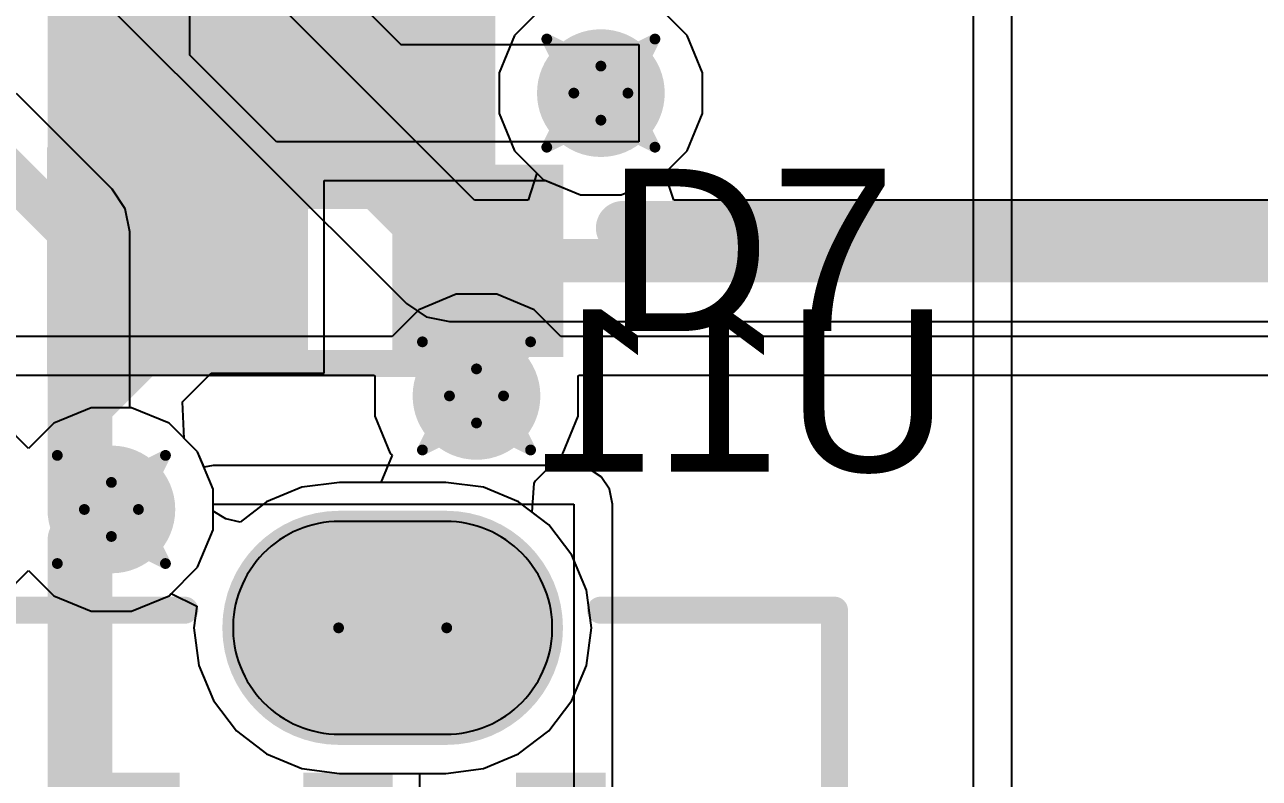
# Model space of a CAD drawing. Header units: inches. Extents: x -6 to 430, y 0 to 90.
# Drawn here: x 6.51 to 12.31, y 7.62 to 11.16 of the extents above; entities that cross this region are included whole.
import ezdxf

# ---------------------------------------------------------------- set-up
doc = ezdxf.new("R2010")
doc.units = ezdxf.units.IN
for name, color, linetype in [('Bottom Layer', 5, 'Continuous'), ('Bottom Overlay', 54, 'Continuous'), ('Bottom Paste', 16, 'Continuous'), ('Bottom Solder', 6, 'Continuous'), ('Drill Drawing', 1, 'Continuous'), ('Layer 1', 16, 'Continuous'), ('Layer 2', 76, 'Continuous'), ('Multi-Layer', 9, 'Continuous'), ('Pad Holes', 156, 'Continuous'), ('Top Layer', 1, 'Continuous'), ('Top Overlay', 2, 'Continuous'), ('Top Paste', 8, 'Continuous'), ('Top Solder', 216, 'Continuous'), ('Via Holes', 16, 'Continuous')]:
    doc.layers.add(name, color=color, linetype=linetype)
doc.styles.add('Arial', font='', dxfattribs={"height": 0.2})
doc.styles.get('Arial').set_extended_font_data('Arial')

msp = doc.modelspace()

# ---------------------------------------------------------------- hatches: boundary and pattern name
at = {"layer": 'Bottom Layer'}
msp.add_hatch(color=5, dxfattribs=at).paths.add_polyline_path([(6.6701, 10.344), (6.6701, 12.144), (8.6701, 12.144), (8.6701, 10.344)])
h = msp.add_hatch(color=5, dxfattribs=at)
edge = h.paths.add_edge_path()
edge.add_arc((9.217, 10.8376), 0.3, 0, 360)
h = msp.add_hatch(color=5, dxfattribs=at)
edge = h.paths.add_edge_path()
edge.add_arc((8.6328, 9.4152), 0.3, 0, 360)
h = msp.add_hatch(color=5, dxfattribs=at)
edge = h.paths.add_edge_path()
edge.add_arc((6.9179, 8.8818), 0.3, 0, 360)
h = msp.add_hatch(color=5, dxfattribs=at)
edge = h.paths.add_edge_path()
edge.add_arc((8.489, 8.3256), 0.5, 270, 450)
edge.add_line((8.489, 8.8256), (7.989, 8.8256))
edge.add_arc((7.989, 8.3256), 0.5, 90, 270)
edge.add_line((7.989, 7.8256), (8.489, 7.8256))
at = {"layer": 'Bottom Paste'}
msp.add_hatch(color=16, dxfattribs=at).paths.add_polyline_path([(6.6701, 10.344), (6.6701, 12.144), (8.6701, 12.144), (8.6701, 10.344)])
at = {"layer": 'Bottom Solder'}
msp.add_hatch(color=6, dxfattribs=at).paths.add_polyline_path([(6.6193, 10.2932), (6.6193, 12.1948), (8.7209, 12.1948), (8.7209, 10.2932)])
h = msp.add_hatch(color=6, dxfattribs=at)
edge = h.paths.add_edge_path()
edge.add_arc((8.489, 8.3256), 0.55, 270, 450)
edge.add_line((8.489, 8.8756), (7.989, 8.8756))
edge.add_arc((7.989, 8.3256), 0.55, 90, 270)
edge.add_line((7.989, 7.7756), (8.489, 7.7756))
at = {"layer": 'Layer 1'}
h = msp.add_hatch(color=16, dxfattribs=at)
edge = h.paths.add_edge_path()
edge.add_arc((9.217, 10.8376), 0.3, 0, 360)
h = msp.add_hatch(color=16, dxfattribs=at)
edge = h.paths.add_edge_path()
edge.add_arc((8.6328, 9.4152), 0.3, 0, 360)
h = msp.add_hatch(color=16, dxfattribs=at)
edge = h.paths.add_edge_path()
edge.add_arc((6.9179, 8.8818), 0.3, 0, 360)
h = msp.add_hatch(color=16, dxfattribs=at)
edge = h.paths.add_edge_path()
edge.add_arc((8.489, 8.3256), 0.5, 270, 450)
edge.add_line((8.489, 8.8256), (7.989, 8.8256))
edge.add_arc((7.989, 8.3256), 0.5, 90, 270)
edge.add_line((7.989, 7.8256), (8.489, 7.8256))
at = {"layer": 'Layer 2'}
h = msp.add_hatch(color=76, dxfattribs=at)
edge = h.paths.add_edge_path()
edge.add_arc((9.217, 10.8376), 0.3, 0, 360)
h = msp.add_hatch(color=76, dxfattribs=at)
edge = h.paths.add_edge_path()
edge.add_arc((8.6328, 9.4152), 0.3, 0, 360)
h = msp.add_hatch(color=76, dxfattribs=at)
edge = h.paths.add_edge_path()
edge.add_arc((6.9179, 8.8818), 0.3, 0, 360)
h = msp.add_hatch(color=76, dxfattribs=at)
edge = h.paths.add_edge_path()
edge.add_arc((8.489, 8.3256), 0.5, 270, 450)
edge.add_line((8.489, 8.8256), (7.989, 8.8256))
edge.add_arc((7.989, 8.3256), 0.5, 90, 270)
edge.add_line((7.989, 7.8256), (8.489, 7.8256))
at = {"layer": 'Multi-Layer'}
h = msp.add_hatch(color=9, dxfattribs=at)
edge = h.paths.add_edge_path()
edge.add_arc((8.489, 8.3256), 0.5, 270, 450)
edge.add_line((8.489, 8.8256), (7.989, 8.8256))
edge.add_arc((7.989, 8.3256), 0.5, 90, 270)
edge.add_line((7.989, 7.8256), (8.489, 7.8256))
at = {"layer": 'Pad Holes'}
h = msp.add_hatch(color=7, dxfattribs=at)
edge = h.paths.add_edge_path()
edge.add_arc((8.514, 8.3256), 0.325, 270, 450)
edge.add_line((8.514, 8.6506), (7.964, 8.6506))
edge.add_arc((7.964, 8.3256), 0.325, 90, 270)
edge.add_line((7.964, 8.0006), (8.514, 8.0006))
at = {"layer": 'Top Layer'}
h = msp.add_hatch(color=1, dxfattribs=at)
edge = h.paths.add_edge_path()
edge.add_arc((9.217, 10.8376), 0.3, 0, 360)
for points in [[(7.739, 9.7002), (7.139, 9.7002), (7.139, 10.4002), (7.739, 10.4002)], [(8.939, 9.7002), (8.339, 9.7002), (8.339, 10.4002), (8.939, 10.4002)]]:
    msp.add_hatch(color=1, dxfattribs=at).paths.add_polyline_path(points)
h = msp.add_hatch(color=1, dxfattribs=at)
edge = h.paths.add_edge_path()
edge.add_arc((8.6328, 9.4152), 0.3, 0, 360)
h = msp.add_hatch(color=1, dxfattribs=at)
edge = h.paths.add_edge_path()
edge.add_arc((6.9179, 8.8818), 0.3, 0, 360)
h = msp.add_hatch(color=1, dxfattribs=at)
edge = h.paths.add_edge_path()
edge.add_arc((8.489, 8.3256), 0.5, 270, 450)
edge.add_line((8.489, 8.8256), (7.989, 8.8256))
edge.add_arc((7.989, 8.3256), 0.5, 90, 270)
edge.add_line((7.989, 7.8256), (8.489, 7.8256))
at = {"layer": 'Top Overlay'}
for points in [[(7.3773, 10.5836), (6.6153, 10.5836), (6.6153, 10.4058), (7.3773, 10.4058)], [(7.0979, 10.4312), (6.6153, 10.4312), (6.6153, 9.6692), (7.0979, 9.6692)], [(7.3773, 9.6946), (6.6153, 9.6946), (6.6153, 9.5168), (7.3773, 9.5168)]]:
    msp.add_hatch(color=2, dxfattribs=at).paths.add_polyline_path(points)
at = {"layer": 'Top Paste'}
for points in [[(7.739, 9.7002), (7.139, 9.7002), (7.139, 10.4002), (7.739, 10.4002)], [(8.939, 9.7002), (8.339, 9.7002), (8.339, 10.4002), (8.939, 10.4002)]]:
    msp.add_hatch(color=8, dxfattribs=at).paths.add_polyline_path(points)
at = {"layer": 'Top Solder'}
for points in [[(7.8406, 9.5986), (7.0374, 9.5986), (7.0374, 10.5018), (7.8406, 10.5018)], [(9.0406, 9.5986), (8.2374, 9.5986), (8.2374, 10.5018), (9.0406, 10.5018)], [(6.819, 6.3456), (6.819, 7.6456), (7.239, 7.6456), (7.239, 6.3456)], [(7.819, 6.3456), (7.819, 7.6456), (8.239, 7.6456), (8.239, 6.3456)], [(8.819, 6.3456), (8.819, 7.6456), (9.239, 7.6456), (9.239, 6.3456)]]:
    msp.add_hatch(color=216, dxfattribs=at).paths.add_polyline_path(points)
h = msp.add_hatch(color=216, dxfattribs=at)
edge = h.paths.add_edge_path()
edge.add_arc((8.489, 8.3256), 0.55, 270, 450)
edge.add_line((8.489, 8.8756), (7.989, 8.8756))
edge.add_arc((7.989, 8.3256), 0.55, 90, 270)
edge.add_line((7.989, 7.7756), (8.489, 7.7756))
at = {"layer": 'Via Holes'}
h = msp.add_hatch(color=7, dxfattribs=at)
edge = h.paths.add_edge_path()
edge.add_arc((9.217, 10.8376), 0.15, 0, 360)
h = msp.add_hatch(color=7, dxfattribs=at)
edge = h.paths.add_edge_path()
edge.add_arc((8.6328, 9.4152), 0.15, 0, 360)
h = msp.add_hatch(color=7, dxfattribs=at)
edge = h.paths.add_edge_path()
edge.add_arc((6.9179, 8.8818), 0.15, 0, 360)

# ---------------------------------------------------------------- linework, layer by layer
at = {"layer": 'Bottom Layer'}
for p, q in [((10.9661, 11.5028), (10.9661, 6.9803)), ((11.1474, 6.799), (11.1474, 11.5055)), ((8.9463, 11.2427), (8.8119, 11.1083)), ((9.6221, 11.1083), (9.4877, 11.2427)), ((8.8119, 11.1083), (8.7392, 10.9326)), ((9.6948, 10.9326), (9.6221, 11.1083)), ((8.7392, 10.9326), (8.7392, 10.7426)), ((9.6948, 10.7426), (9.6948, 10.9326)), ((8.7392, 10.7426), (8.8119, 10.5669)), ((9.6221, 10.5669), (9.6948, 10.7426)), ((8.8119, 10.5669), (8.9463, 10.4325)), ((9.4877, 10.4325), (9.6221, 10.5669)), ((8.9463, 10.4325), (9.122, 10.3598)), ((9.312, 10.3598), (9.4877, 10.4325)), ((9.122, 10.3598), (9.312, 10.3598)), ((6.8229, 9.3596), (6.6472, 9.2869)), ((7.0129, 9.3596), (6.8229, 9.3596)), ((7.1885, 9.2869), (7.0129, 9.3596)), ((6.529, 9.1686), (6.4107, 9.2869)), ((6.6472, 9.2869), (6.529, 9.1686)), ((7.323, 9.1525), (7.1885, 9.2869)), ((7.353, 9.08), (7.323, 9.1525)), ((7.3957, 9.0885), (7.353, 9.08)), ((9.09, 9.0885), (7.3957, 9.0885)), ((9.1594, 9.0747), (9.09, 9.0885)), ((9.2182, 9.0354), (9.1594, 9.0747)), ((9.2575, 8.9766), (9.2182, 9.0354)), ((9.2713, 8.9072), (9.2575, 8.9766)), ((7.3957, 8.7868), (7.3957, 8.9072)), ((7.3957, 8.9072), (9.09, 8.9072)), ((9.09, 8.9072), (9.09, 6.9803)), ((9.2713, 6.9803), (9.2713, 8.9072)), ((7.323, 8.6111), (7.3957, 8.7868)), ((6.4107, 8.4767), (6.529, 8.595)), ((6.529, 8.595), (6.6472, 8.4767)), ((7.1885, 8.4767), (7.323, 8.6111)), ((6.6472, 8.4767), (6.8229, 8.404)), ((7.0129, 8.404), (7.1885, 8.4767)), ((6.8229, 8.404), (7.0129, 8.404))]:
    msp.add_line(p, q, dxfattribs=at)
at = {"layer": 'Bottom Overlay'}
msp.add_lwpolyline([(9.3206, 10.204, 0.254, 0.254, 0), (15.9206, 10.204, 0.254, 0.254, 0)], format="xyseb", dxfattribs=at)
msp.add_lwpolyline([(9.2571, 10.204, 0.127, 0.127, 1), (9.3841, 10.204, 0.127, 0.127, 1)], format="xyseb", close=True, dxfattribs=at)
at = {"layer": 'Drill Drawing'}
for points in [[(8.963, 11.0916, 0.0508, 0.0508, 0), (9.217, 10.9646, 0.0508, 0.0508, 0)], [(8.963, 11.0916, 0.0508, 0.0508, 0), (9.09, 10.8376, 0.0508, 0.0508, 0)], [(9.217, 10.9646, 0.0508, 0.0508, 0), (9.471, 11.0916, 0.0508, 0.0508, 0)], [(9.344, 10.8376, 0.0508, 0.0508, 0), (9.471, 11.0916, 0.0508, 0.0508, 0)], [(8.963, 10.5836, 0.0508, 0.0508, 0), (9.09, 10.8376, 0.0508, 0.0508, 0)], [(9.344, 10.8376, 0.0508, 0.0508, 0), (9.471, 10.5836, 0.0508, 0.0508, 0)], [(8.963, 10.5836, 0.0508, 0.0508, 0), (9.217, 10.7106, 0.0508, 0.0508, 0)], [(9.217, 10.7106, 0.0508, 0.0508, 0), (9.471, 10.5836, 0.0508, 0.0508, 0)], [(8.3788, 9.6692, 0.0508, 0.0508, 0), (8.6328, 9.5422, 0.0508, 0.0508, 0)], [(8.3788, 9.6692, 0.0508, 0.0508, 0), (8.5058, 9.4152, 0.0508, 0.0508, 0)], [(8.6328, 9.5422, 0.0508, 0.0508, 0), (8.8868, 9.6692, 0.0508, 0.0508, 0)], [(8.7598, 9.4152, 0.0508, 0.0508, 0), (8.8868, 9.6692, 0.0508, 0.0508, 0)], [(8.3788, 9.1612, 0.0508, 0.0508, 0), (8.5058, 9.4152, 0.0508, 0.0508, 0)], [(8.7598, 9.4152, 0.0508, 0.0508, 0), (8.8868, 9.1612, 0.0508, 0.0508, 0)], [(8.3788, 9.1612, 0.0508, 0.0508, 0), (8.6328, 9.2882, 0.0508, 0.0508, 0)], [(8.6328, 9.2882, 0.0508, 0.0508, 0), (8.8868, 9.1612, 0.0508, 0.0508, 0)], [(6.6639, 9.1358, 0.0508, 0.0508, 0), (6.9179, 9.0088, 0.0508, 0.0508, 0)], [(6.6639, 9.1358, 0.0508, 0.0508, 0), (6.7909, 8.8818, 0.0508, 0.0508, 0)], [(6.9179, 9.0088, 0.0508, 0.0508, 0), (7.1719, 9.1358, 0.0508, 0.0508, 0)], [(7.0449, 8.8818, 0.0508, 0.0508, 0), (7.1719, 9.1358, 0.0508, 0.0508, 0)], [(6.6639, 8.6278, 0.0508, 0.0508, 0), (6.7909, 8.8818, 0.0508, 0.0508, 0)], [(7.0449, 8.8818, 0.0508, 0.0508, 0), (7.1719, 8.6278, 0.0508, 0.0508, 0)], [(6.6639, 8.6278, 0.0508, 0.0508, 0), (6.9179, 8.7548, 0.0508, 0.0508, 0)], [(6.9179, 8.7548, 0.0508, 0.0508, 0), (7.1719, 8.6278, 0.0508, 0.0508, 0)]]:
    msp.add_lwpolyline(points, format="xyseb", dxfattribs=at)
for points in [[(8.9503, 11.0916, 0.0254, 0.0254, 1), (8.9757, 11.0916, 0.0254, 0.0254, 1)], [(8.9503, 11.0916, 0.0254, 0.0254, 1), (8.9757, 11.0916, 0.0254, 0.0254, 1)], [(9.4583, 11.0916, 0.0254, 0.0254, 1), (9.4837, 11.0916, 0.0254, 0.0254, 1)], [(9.4583, 11.0916, 0.0254, 0.0254, 1), (9.4837, 11.0916, 0.0254, 0.0254, 1)], [(9.2043, 10.9646, 0.0254, 0.0254, 1), (9.2297, 10.9646, 0.0254, 0.0254, 1)], [(9.2043, 10.9646, 0.0254, 0.0254, 1), (9.2297, 10.9646, 0.0254, 0.0254, 1)], [(9.0773, 10.8376, 0.0254, 0.0254, 1), (9.1027, 10.8376, 0.0254, 0.0254, 1)], [(9.0773, 10.8376, 0.0254, 0.0254, 1), (9.1027, 10.8376, 0.0254, 0.0254, 1)], [(9.3313, 10.8376, 0.0254, 0.0254, 1), (9.3567, 10.8376, 0.0254, 0.0254, 1)], [(9.3313, 10.8376, 0.0254, 0.0254, 1), (9.3567, 10.8376, 0.0254, 0.0254, 1)], [(9.2043, 10.7106, 0.0254, 0.0254, 1), (9.2297, 10.7106, 0.0254, 0.0254, 1)], [(9.2043, 10.7106, 0.0254, 0.0254, 1), (9.2297, 10.7106, 0.0254, 0.0254, 1)], [(8.9503, 10.5836, 0.0254, 0.0254, 1), (8.9757, 10.5836, 0.0254, 0.0254, 1)], [(8.9503, 10.5836, 0.0254, 0.0254, 1), (8.9757, 10.5836, 0.0254, 0.0254, 1)], [(9.4583, 10.5836, 0.0254, 0.0254, 1), (9.4837, 10.5836, 0.0254, 0.0254, 1)], [(9.4583, 10.5836, 0.0254, 0.0254, 1), (9.4837, 10.5836, 0.0254, 0.0254, 1)], [(8.3661, 9.6692, 0.0254, 0.0254, 1), (8.3915, 9.6692, 0.0254, 0.0254, 1)], [(8.3661, 9.6692, 0.0254, 0.0254, 1), (8.3915, 9.6692, 0.0254, 0.0254, 1)], [(8.8741, 9.6692, 0.0254, 0.0254, 1), (8.8995, 9.6692, 0.0254, 0.0254, 1)], [(8.8741, 9.6692, 0.0254, 0.0254, 1), (8.8995, 9.6692, 0.0254, 0.0254, 1)], [(8.6201, 9.5422, 0.0254, 0.0254, 1), (8.6455, 9.5422, 0.0254, 0.0254, 1)], [(8.6201, 9.5422, 0.0254, 0.0254, 1), (8.6455, 9.5422, 0.0254, 0.0254, 1)], [(8.4931, 9.4152, 0.0254, 0.0254, 1), (8.5185, 9.4152, 0.0254, 0.0254, 1)], [(8.4931, 9.4152, 0.0254, 0.0254, 1), (8.5185, 9.4152, 0.0254, 0.0254, 1)], [(8.7471, 9.4152, 0.0254, 0.0254, 1), (8.7725, 9.4152, 0.0254, 0.0254, 1)], [(8.7471, 9.4152, 0.0254, 0.0254, 1), (8.7725, 9.4152, 0.0254, 0.0254, 1)], [(8.6201, 9.2882, 0.0254, 0.0254, 1), (8.6455, 9.2882, 0.0254, 0.0254, 1)], [(8.6201, 9.2882, 0.0254, 0.0254, 1), (8.6455, 9.2882, 0.0254, 0.0254, 1)], [(8.3661, 9.1612, 0.0254, 0.0254, 1), (8.3915, 9.1612, 0.0254, 0.0254, 1)], [(8.3661, 9.1612, 0.0254, 0.0254, 1), (8.3915, 9.1612, 0.0254, 0.0254, 1)], [(8.8741, 9.1612, 0.0254, 0.0254, 1), (8.8995, 9.1612, 0.0254, 0.0254, 1)], [(8.8741, 9.1612, 0.0254, 0.0254, 1), (8.8995, 9.1612, 0.0254, 0.0254, 1)], [(6.6512, 9.1358, 0.0254, 0.0254, 1), (6.6766, 9.1358, 0.0254, 0.0254, 1)], [(6.6512, 9.1358, 0.0254, 0.0254, 1), (6.6766, 9.1358, 0.0254, 0.0254, 1)], [(7.1592, 9.1358, 0.0254, 0.0254, 1), (7.1846, 9.1358, 0.0254, 0.0254, 1)], [(7.1592, 9.1358, 0.0254, 0.0254, 1), (7.1846, 9.1358, 0.0254, 0.0254, 1)], [(6.9052, 9.0088, 0.0254, 0.0254, 1), (6.9306, 9.0088, 0.0254, 0.0254, 1)], [(6.9052, 9.0088, 0.0254, 0.0254, 1), (6.9306, 9.0088, 0.0254, 0.0254, 1)], [(6.7782, 8.8818, 0.0254, 0.0254, 1), (6.8036, 8.8818, 0.0254, 0.0254, 1)], [(6.7782, 8.8818, 0.0254, 0.0254, 1), (6.8036, 8.8818, 0.0254, 0.0254, 1)], [(7.0322, 8.8818, 0.0254, 0.0254, 1), (7.0576, 8.8818, 0.0254, 0.0254, 1)], [(7.0322, 8.8818, 0.0254, 0.0254, 1), (7.0576, 8.8818, 0.0254, 0.0254, 1)], [(6.9052, 8.7548, 0.0254, 0.0254, 1), (6.9306, 8.7548, 0.0254, 0.0254, 1)], [(6.9052, 8.7548, 0.0254, 0.0254, 1), (6.9306, 8.7548, 0.0254, 0.0254, 1)], [(6.6512, 8.6278, 0.0254, 0.0254, 1), (6.6766, 8.6278, 0.0254, 0.0254, 1)], [(6.6512, 8.6278, 0.0254, 0.0254, 1), (6.6766, 8.6278, 0.0254, 0.0254, 1)], [(7.1592, 8.6278, 0.0254, 0.0254, 1), (7.1846, 8.6278, 0.0254, 0.0254, 1)], [(7.1592, 8.6278, 0.0254, 0.0254, 1), (7.1846, 8.6278, 0.0254, 0.0254, 1)], [(8.493, 8.3256, 0.0508, 0.0508, 1), (7.985, 8.3256, 0.0508, 0.0508, 1)], [(7.9723, 8.3256, 0.0254, 0.0254, 1), (7.9977, 8.3256, 0.0254, 0.0254, 1)], [(8.4803, 8.3256, 0.0254, 0.0254, 1), (8.5057, 8.3256, 0.0254, 0.0254, 1)]]:
    msp.add_lwpolyline(points, format="xyseb", close=True, dxfattribs=at)
at = {"layer": 'Layer 1'}
for p, q in [((8.6238, 10.3351), (6.4466, 12.5122)), ((6.1272, 12.0259), (8.3044, 9.8488)), ((8.9463, 11.2427), (8.8119, 11.1083)), ((9.6221, 11.1083), (9.4877, 11.2427)), ((8.8119, 11.1083), (8.7392, 10.9326)), ((9.6948, 10.9326), (9.6221, 11.1083)), ((8.7392, 10.9326), (8.7392, 10.7426)), ((9.6948, 10.7426), (9.6948, 10.9326)), ((6.9209, 10.3869), (6.472, 10.8358)), ((8.7392, 10.7426), (8.8119, 10.5669)), ((9.6221, 10.5669), (9.6948, 10.7426)), ((8.8119, 10.5669), (8.9168, 10.4621)), ((9.5172, 10.4621), (9.6221, 10.5669)), ((8.9168, 10.4621), (8.875, 10.3351)), ((9.559, 10.3351), (9.5172, 10.4621)), ((6.9827, 10.2945), (6.9209, 10.3869)), ((8.875, 10.3351), (8.6238, 10.3351)), ((33.347, 10.3351), (9.559, 10.3351)), ((7.0044, 10.1855), (6.9827, 10.2945)), ((7.0044, 9.3596), (7.0044, 10.1855)), ((7.0044, 10.1855), (7.0044, 10.1855)), ((8.3044, 9.8488), (8.3968, 9.787)), ((8.3968, 9.787), (8.5058, 9.7653)), ((8.5058, 9.7653), (8.5058, 9.7653)), ((8.5058, 9.7653), (33.229, 9.7653)), ((7.0129, 9.3596), (7.0044, 9.3596)), ((7.1885, 9.2869), (7.0129, 9.3596)), ((7.323, 9.1525), (7.1885, 9.2869)), ((7.3957, 8.9768), (7.323, 9.1525)), ((7.989, 9.0092), (7.8121, 8.9859)), ((8.489, 9.0092), (7.989, 9.0092)), ((8.6659, 8.9859), (8.489, 9.0092)), ((7.3957, 8.8744), (7.3957, 8.9768)), ((7.8121, 8.9859), (7.6472, 8.9176)), ((8.8308, 8.9176), (8.6659, 8.9859)), ((7.456, 8.8385), (7.3957, 8.8744)), ((7.6472, 8.9176), (7.5227, 8.8221)), ((8.9724, 8.809), (8.8308, 8.9176)), ((7.5227, 8.8221), (7.456, 8.8385)), ((9.0811, 8.6674), (8.9724, 8.809)), ((9.1494, 8.5025), (9.0811, 8.6674)), ((6.4107, 8.4767), (6.529, 8.595)), ((6.529, 8.595), (6.6472, 8.4767)), ((6.6472, 8.4767), (6.8229, 8.404)), ((7.0129, 8.404), (7.1885, 8.4767)), ((7.1885, 8.4767), (7.1985, 8.4867)), ((7.1985, 8.4867), (7.3187, 8.4273)), ((9.1726, 8.3256), (9.1494, 8.5025)), ((7.3187, 8.4273), (7.3053, 8.3256)), ((6.8229, 8.404), (7.0129, 8.404)), ((7.3053, 8.3256), (7.3286, 8.1487)), ((9.1494, 8.1487), (9.1726, 8.3256)), ((7.3286, 8.1487), (7.3969, 7.9838)), ((9.0811, 7.9838), (9.1494, 8.1487)), ((7.3969, 7.9838), (7.5056, 7.8422)), ((8.9724, 7.8422), (9.0811, 7.9838)), ((7.5056, 7.8422), (7.6472, 7.7335)), ((8.8308, 7.7335), (8.9724, 7.8422)), ((7.6472, 7.7335), (7.8121, 7.6652)), ((8.6659, 7.6652), (8.8308, 7.7335)), ((7.8121, 7.6652), (7.989, 7.6419)), ((8.489, 7.6419), (8.6659, 7.6652)), ((7.989, 7.6419), (8.489, 7.6419))]:
    msp.add_line(p, q, dxfattribs=at)
for points in [[(6.2452, 12.3108, 0.2032, 0.2032, 0), (8.5058, 10.0502, 0.2032, 0.2032, 0)], [(6.2706, 10.6344, 0.2032, 0.2032, 0), (6.7195, 10.1855, 0.2032, 0.2032, 0)], [(6.7195, 9.0802, 0.2032, 0.2032, 0), (6.7195, 10.1855, 0.2032, 0.2032, 0)], [(8.5058, 10.0502, 0.2032, 0.2032, 0), (33.347, 10.0502, 0.2032, 0.2032, 0)], [(6.7195, 9.0802, 0.2032, 0.2032, 0), (6.9179, 8.8818, 0.2032, 0.2032, 0)]]:
    msp.add_lwpolyline(points, format="xyseb", dxfattribs=at)
for points in [[(6.6687, 10.1855, 0.1016, 0.1016, 1), (6.7703, 10.1855, 0.1016, 0.1016, 1)], [(6.6687, 10.1855, 0.1016, 0.1016, 1), (6.7703, 10.1855, 0.1016, 0.1016, 1)], [(8.455, 10.0502, 0.1016, 0.1016, 1), (8.5566, 10.0502, 0.1016, 0.1016, 1)], [(8.455, 10.0502, 0.1016, 0.1016, 1), (8.5566, 10.0502, 0.1016, 0.1016, 1)], [(6.6687, 9.0802, 0.1016, 0.1016, 1), (6.7703, 9.0802, 0.1016, 0.1016, 1)], [(6.6687, 9.0802, 0.1016, 0.1016, 1), (6.7703, 9.0802, 0.1016, 0.1016, 1)], [(6.8671, 8.8818, 0.1016, 0.1016, 1), (6.9687, 8.8818, 0.1016, 0.1016, 1)]]:
    msp.add_lwpolyline(points, format="xyseb", close=True, dxfattribs=at)
at = {"layer": 'Layer 2'}
for p, q in [((8.5378, 9.893), (8.3621, 9.8203)), ((8.7278, 9.893), (8.5378, 9.893)), ((8.9035, 9.8203), (8.7278, 9.893)), ((8.3621, 9.8203), (8.2365, 9.6946)), ((9.0291, 9.6946), (8.9035, 9.8203)), ((8.2365, 9.6946), (4.0279, 9.6946)), ((31.8559, 9.6946), (9.0291, 9.6946)), ((4.0279, 9.5133), (8.1529, 9.5133)), ((8.1529, 9.5133), (8.155, 9.5102)), ((9.1106, 9.5102), (9.1127, 9.5133)), ((9.1127, 9.5133), (13.2306, 9.5133)), ((8.155, 9.5102), (8.155, 9.3202)), ((9.1106, 9.3202), (9.1106, 9.5102)), ((6.8229, 9.3596), (6.6472, 9.2869)), ((7.0129, 9.3596), (6.8229, 9.3596)), ((7.1885, 9.2869), (7.0129, 9.3596)), ((6.529, 9.1686), (6.4107, 9.2869)), ((6.6472, 9.2869), (6.529, 9.1686)), ((7.323, 9.1525), (7.1885, 9.2869)), ((8.155, 9.3202), (8.2277, 9.1445)), ((9.0379, 9.1445), (9.1106, 9.3202)), ((7.3957, 8.9768), (7.323, 9.1525)), ((8.236, 9.1362), (8.1834, 9.0092)), ((8.2277, 9.1445), (8.236, 9.1362)), ((8.9102, 9.0169), (9.0379, 9.1445)), ((7.989, 9.0092), (7.8121, 8.9859)), ((8.1834, 9.0092), (7.989, 9.0092)), ((8.8943, 8.8689), (8.9031, 9.0054)), ((8.9031, 9.0054), (8.9102, 9.0169)), ((7.3957, 8.8744), (7.3957, 8.9768)), ((7.8121, 8.9859), (7.6472, 8.9176)), ((7.456, 8.8385), (7.3957, 8.8744)), ((7.6472, 8.9176), (7.5227, 8.8221)), ((7.5227, 8.8221), (7.456, 8.8385)), ((8.9724, 8.809), (8.8943, 8.8689)), ((9.0811, 8.6674), (8.9724, 8.809)), ((9.1494, 8.5025), (9.0811, 8.6674)), ((6.4107, 8.4767), (6.529, 8.595)), ((6.529, 8.595), (6.6472, 8.4767)), ((6.6472, 8.4767), (6.8229, 8.404)), ((7.0129, 8.404), (7.1885, 8.4767)), ((7.1885, 8.4767), (7.1985, 8.4867)), ((7.1985, 8.4867), (7.3187, 8.4273)), ((9.1726, 8.3256), (9.1494, 8.5025)), ((7.3187, 8.4273), (7.3053, 8.3256)), ((6.8229, 8.404), (7.0129, 8.404)), ((7.3053, 8.3256), (7.3286, 8.1487)), ((9.1494, 8.1487), (9.1726, 8.3256)), ((7.3286, 8.1487), (7.3969, 7.9838)), ((9.0811, 7.9838), (9.1494, 8.1487)), ((7.3969, 7.9838), (7.5056, 7.8422)), ((8.9724, 7.8422), (9.0811, 7.9838)), ((7.5056, 7.8422), (7.6472, 7.7335)), ((8.8308, 7.7335), (8.9724, 7.8422)), ((7.6472, 7.7335), (7.8121, 7.6652)), ((8.6659, 7.6652), (8.8308, 7.7335)), ((7.8121, 7.6652), (7.989, 7.6419)), ((8.489, 7.6419), (8.6659, 7.6652)), ((7.989, 7.6419), (8.489, 7.6419))]:
    msp.add_line(p, q, dxfattribs=at)
at = {"layer": 'Top Layer'}
for p, q in [((7.2866, 11.0154), (7.2866, 12.5648)), ((8.0994, 11.244), (8.2772, 11.0662)), ((9.6221, 11.1083), (9.4877, 11.2427)), ((9.6948, 10.9326), (9.6221, 11.1083)), ((8.2772, 11.0662), (9.3948, 11.0662)), ((9.3948, 11.0662), (9.3948, 10.609)), ((7.693, 10.609), (7.2866, 11.0154)), ((9.6948, 10.7426), (9.6948, 10.9326)), ((9.6221, 10.5669), (9.6948, 10.7426)), ((9.3948, 10.609), (7.693, 10.609)), ((9.4877, 10.4325), (9.6221, 10.5669)), ((7.9168, 9.5224), (7.9168, 10.4277)), ((7.9168, 10.4277), (8.958, 10.4277)), ((8.958, 10.4277), (9.122, 10.3598)), ((9.312, 10.3598), (9.4877, 10.4325)), ((9.122, 10.3598), (9.312, 10.3598)), ((7.2524, 9.3874), (7.3873, 9.5224)), ((7.3873, 9.5224), (7.9168, 9.5224)), ((7.26, 9.2154), (7.2524, 9.3874)), ((7.323, 9.1525), (7.26, 9.2154)), ((7.3957, 8.9768), (7.323, 9.1525)), ((7.989, 9.0092), (7.8121, 8.9859)), ((8.489, 9.0092), (7.989, 9.0092)), ((8.6659, 8.9859), (8.489, 9.0092)), ((7.3957, 8.8744), (7.3957, 8.9768)), ((7.8121, 8.9859), (7.6472, 8.9176)), ((8.8308, 8.9176), (8.6659, 8.9859)), ((7.456, 8.8385), (7.3957, 8.8744)), ((7.6472, 8.9176), (7.5227, 8.8221)), ((8.9724, 8.809), (8.8308, 8.9176)), ((7.5227, 8.8221), (7.456, 8.8385)), ((9.0811, 8.6674), (8.9724, 8.809)), ((9.1494, 8.5025), (9.0811, 8.6674)), ((9.1726, 8.3256), (9.1494, 8.5025)), ((9.1494, 8.1487), (9.1726, 8.3256)), ((9.0811, 7.9838), (9.1494, 8.1487)), ((8.9724, 7.8422), (9.0811, 7.9838)), ((8.8308, 7.7335), (8.9724, 7.8422)), ((8.6659, 7.6652), (8.8308, 7.7335)), ((8.489, 7.6419), (8.6659, 7.6652)), ((8.3668, 6.2178), (8.3668, 7.6419)), ((8.3668, 7.6419), (8.489, 7.6419))]:
    msp.add_line(p, q, dxfattribs=at)
for points in [[(6.7786, 10.7106, 0.3048, 0.3048, 0), (6.7786, 11.7186, 0.3048, 0.3048, 0)], [(6.7786, 10.7106, 0.3048, 0.3048, 0), (7.439, 10.0502, 0.3048, 0.3048, 0)], [(6.7703, 9.3815, 0.3048, 0.3048, 0), (7.439, 10.0502, 0.3048, 0.3048, 0)], [(8.639, 9.4152, 0.3048, 0.3048, 0), (8.639, 10.0502, 0.3048, 0.3048, 0)], [(6.7703, 8.8818, 0.3048, 0.3048, 0), (6.7703, 9.3815, 0.3048, 0.3048, 0)], [(6.7703, 8.7342, 0.3048, 0.3048, 0), (6.9179, 8.8818, 0.3048, 0.3048, 0)], [(6.7703, 7.2543, 0.3048, 0.3048, 0), (6.7703, 8.7342, 0.3048, 0.3048, 0)]]:
    msp.add_lwpolyline(points, format="xyseb", dxfattribs=at)
for points in [[(6.7024, 10.7106, 0.1524, 0.1524, 1), (6.8548, 10.7106, 0.1524, 0.1524, 1)], [(6.7024, 10.7106, 0.1524, 0.1524, 1), (6.8548, 10.7106, 0.1524, 0.1524, 1)], [(7.3628, 10.0502, 0.1524, 0.1524, 1), (7.5152, 10.0502, 0.1524, 0.1524, 1)], [(7.3628, 10.0502, 0.1524, 0.1524, 1), (7.5152, 10.0502, 0.1524, 0.1524, 1)], [(8.5628, 10.0502, 0.1524, 0.1524, 1), (8.7152, 10.0502, 0.1524, 0.1524, 1)], [(6.6941, 9.3815, 0.1524, 0.1524, 1), (6.8465, 9.3815, 0.1524, 0.1524, 1)], [(6.6941, 9.3815, 0.1524, 0.1524, 1), (6.8465, 9.3815, 0.1524, 0.1524, 1)], [(8.5628, 9.4152, 0.1524, 0.1524, 1), (8.7152, 9.4152, 0.1524, 0.1524, 1)], [(6.6941, 8.8818, 0.1524, 0.1524, 1), (6.8465, 8.8818, 0.1524, 0.1524, 1)], [(6.8417, 8.8818, 0.1524, 0.1524, 1), (6.9941, 8.8818, 0.1524, 0.1524, 1)], [(6.6941, 8.7342, 0.1524, 0.1524, 1), (6.8465, 8.7342, 0.1524, 0.1524, 1)], [(6.6941, 8.7342, 0.1524, 0.1524, 1), (6.8465, 8.7342, 0.1524, 0.1524, 1)]]:
    msp.add_lwpolyline(points, format="xyseb", close=True, dxfattribs=at)
at = {"layer": 'Top Overlay'}
for points in [[(7.3786, 10.5328, 0.127, 0.127, 0), (8.6486, 10.5328, 0.127, 0.127, 0)], [(8.6486, 10.482, 0.127, 0.127, 0), (8.6486, 10.532, 0.127, 0.127, 0)], [(7.3786, 9.5676, 0.127, 0.127, 0), (8.6486, 9.5676, 0.127, 0.127, 0)], [(8.6486, 9.5684, 0.127, 0.127, 0), (8.6486, 9.6184, 0.127, 0.127, 0)], [(4.4754, 8.4086, 0.127, 0.127, 0), (7.2626, 8.4086, 0.127, 0.127, 0)], [(9.2154, 8.4086, 0.127, 0.127, 0), (10.314, 8.4086, 0.127, 0.127, 0)], [(10.314, 6.3049, 0.127, 0.127, 0), (10.314, 8.4086, 0.127, 0.127, 0)]]:
    msp.add_lwpolyline(points, format="xyseb", dxfattribs=at)
for points in [[(7.3469, 10.5328, 0.0635, 0.0635, 1), (7.4104, 10.5328, 0.0635, 0.0635, 1)], [(8.6169, 10.5328, 0.0635, 0.0635, 1), (8.6804, 10.5328, 0.0635, 0.0635, 1)], [(8.6169, 10.532, 0.0635, 0.0635, 1), (8.6804, 10.532, 0.0635, 0.0635, 1)], [(8.6169, 10.482, 0.0635, 0.0635, 1), (8.6804, 10.482, 0.0635, 0.0635, 1)], [(7.3469, 9.5676, 0.0635, 0.0635, 1), (7.4104, 9.5676, 0.0635, 0.0635, 1)], [(8.6169, 9.6184, 0.0635, 0.0635, 1), (8.6804, 9.6184, 0.0635, 0.0635, 1)], [(8.6169, 9.5684, 0.0635, 0.0635, 1), (8.6804, 9.5684, 0.0635, 0.0635, 1)], [(8.6169, 9.5676, 0.0635, 0.0635, 1), (8.6804, 9.5676, 0.0635, 0.0635, 1)], [(7.2308, 8.4086, 0.0635, 0.0635, 1), (7.2943, 8.4086, 0.0635, 0.0635, 1)], [(9.1836, 8.4086, 0.0635, 0.0635, 1), (9.2471, 8.4086, 0.0635, 0.0635, 1)], [(10.2823, 8.4086, 0.0635, 0.0635, 1), (10.3458, 8.4086, 0.0635, 0.0635, 1)], [(10.2823, 8.4086, 0.0635, 0.0635, 1), (10.3458, 8.4086, 0.0635, 0.0635, 1)]]:
    msp.add_lwpolyline(points, format="xyseb", close=True, dxfattribs=at)
at = {"layer": 'Top Paste'}
for p, q in [((7.89, 8.8158), (7.8657, 8.8102)), ((7.9145, 8.8201), (7.89, 8.8158)), ((7.9393, 8.8232), (7.9145, 8.8201)), ((7.9641, 8.8251), (7.9393, 8.8232)), ((7.9891, 8.8257), (7.9641, 8.8251)), ((8.4891, 8.8257), (7.9891, 8.8257)), ((8.514, 8.8251), (8.4891, 8.8257)), ((8.5388, 8.8232), (8.514, 8.8251)), ((8.5636, 8.8201), (8.5388, 8.8232)), ((8.5881, 8.8158), (8.5636, 8.8201)), ((8.6124, 8.8102), (8.5881, 8.8158)), ((7.7499, 8.7648), (7.7284, 8.7523)), ((7.7721, 8.7762), (7.7499, 8.7648)), ((7.7949, 8.7864), (7.7721, 8.7762)), ((7.818, 8.7955), (7.7949, 8.7864)), ((7.8417, 8.8034), (7.818, 8.7955)), ((7.8657, 8.8102), (7.8417, 8.8034)), ((8.6364, 8.8034), (8.6124, 8.8102)), ((8.6601, 8.7955), (8.6364, 8.8034)), ((8.6833, 8.7864), (8.6601, 8.7955)), ((8.706, 8.7762), (8.6833, 8.7864)), ((8.7282, 8.7648), (8.706, 8.7762)), ((8.7498, 8.7523), (8.7282, 8.7648)), ((7.6677, 8.7087), (7.649, 8.6922)), ((7.6872, 8.7242), (7.6677, 8.7087)), ((7.7074, 8.7388), (7.6872, 8.7242)), ((7.7284, 8.7523), (7.7074, 8.7388)), ((8.7707, 8.7388), (8.7498, 8.7523)), ((8.791, 8.7242), (8.7707, 8.7388)), ((8.8104, 8.7087), (8.791, 8.7242)), ((8.8291, 8.6922), (8.8104, 8.7087)), ((7.6142, 8.6565), (7.5982, 8.6374)), ((7.6311, 8.6748), (7.6142, 8.6565)), ((7.649, 8.6922), (7.6311, 8.6748)), ((8.847, 8.6748), (8.8291, 8.6922)), ((8.8639, 8.6565), (8.847, 8.6748)), ((8.88, 8.6374), (8.8639, 8.6565)), ((7.569, 8.5969), (7.556, 8.5757)), ((7.5831, 8.6175), (7.569, 8.5969)), ((7.5982, 8.6374), (7.5831, 8.6175)), ((8.895, 8.6175), (8.88, 8.6374)), ((8.9091, 8.5969), (8.895, 8.6175)), ((8.9221, 8.5757), (8.9091, 8.5969)), ((7.5333, 8.5313), (7.5236, 8.5083)), ((7.5441, 8.5538), (7.5333, 8.5313)), ((7.556, 8.5757), (7.5441, 8.5538)), ((8.934, 8.5538), (8.9221, 8.5757)), ((8.9448, 8.5313), (8.934, 8.5538)), ((8.9545, 8.5083), (8.9448, 8.5313)), ((7.5151, 8.4849), (7.5078, 8.4611)), ((7.5236, 8.5083), (7.5151, 8.4849)), ((8.963, 8.4849), (8.9545, 8.5083)), ((8.9704, 8.4611), (8.963, 8.4849)), ((7.4967, 8.4125), (7.4929, 8.3878)), ((7.5016, 8.4369), (7.4967, 8.4125)), ((7.5078, 8.4611), (7.5016, 8.4369)), ((8.9765, 8.4369), (8.9704, 8.4611)), ((8.9815, 8.4125), (8.9765, 8.4369)), ((8.9852, 8.3878), (8.9815, 8.4125)), ((7.4905, 8.363), (7.4892, 8.3381)), ((7.4929, 8.3878), (7.4905, 8.363)), ((8.9877, 8.363), (8.9852, 8.3878)), ((8.9889, 8.3381), (8.9877, 8.363)), ((7.4892, 8.3381), (7.4892, 8.3132)), ((7.4892, 8.3132), (7.4905, 8.2883)), ((8.9877, 8.2883), (8.9889, 8.3132)), ((8.9889, 8.3132), (8.9889, 8.3381)), ((7.4905, 8.2883), (7.4929, 8.2635)), ((7.4929, 8.2635), (7.4967, 8.2389)), ((7.4967, 8.2389), (7.5016, 8.2144)), ((8.9765, 8.2144), (8.9815, 8.2389)), ((8.9815, 8.2389), (8.9852, 8.2635)), ((8.9852, 8.2635), (8.9877, 8.2883)), ((7.5016, 8.2144), (7.5078, 8.1903)), ((7.5078, 8.1903), (7.5151, 8.1664)), ((8.963, 8.1664), (8.9704, 8.1903)), ((8.9704, 8.1903), (8.9765, 8.2144)), ((7.5151, 8.1664), (7.5236, 8.143)), ((7.5236, 8.143), (7.5333, 8.12)), ((7.5333, 8.12), (7.5441, 8.0976)), ((8.934, 8.0976), (8.9448, 8.12)), ((8.9448, 8.12), (8.9545, 8.143)), ((8.9545, 8.143), (8.963, 8.1664)), ((7.5441, 8.0976), (7.556, 8.0757)), ((7.556, 8.0757), (7.569, 8.0544)), ((8.9091, 8.0544), (8.9221, 8.0757)), ((8.9221, 8.0757), (8.934, 8.0976)), ((7.569, 8.0544), (7.5831, 8.0338)), ((7.5831, 8.0338), (7.5982, 8.0139)), ((7.5982, 8.0139), (7.6142, 7.9948)), ((8.8639, 7.9948), (8.88, 8.0139)), ((8.88, 8.0139), (8.895, 8.0338)), ((8.895, 8.0338), (8.9091, 8.0544)), ((7.6142, 7.9948), (7.6311, 7.9765)), ((7.6311, 7.9765), (7.649, 7.9591)), ((7.649, 7.9591), (7.6677, 7.9426)), ((8.8104, 7.9426), (8.8291, 7.9591)), ((8.8291, 7.9591), (8.847, 7.9765)), ((8.847, 7.9765), (8.8639, 7.9948)), ((7.6677, 7.9426), (7.6872, 7.9271)), ((7.6872, 7.9271), (7.7074, 7.9125)), ((7.7074, 7.9125), (7.7284, 7.899)), ((7.7284, 7.899), (7.7499, 7.8866)), ((8.7282, 7.8866), (8.7498, 7.899)), ((8.7498, 7.899), (8.7707, 7.9125)), ((8.7707, 7.9125), (8.791, 7.9271)), ((8.791, 7.9271), (8.8104, 7.9426)), ((7.7499, 7.8866), (7.7721, 7.8752)), ((7.7721, 7.8752), (7.7949, 7.8649)), ((7.7949, 7.8649), (7.818, 7.8558)), ((7.818, 7.8558), (7.8417, 7.8479)), ((7.8417, 7.8479), (7.8657, 7.8411)), ((7.8657, 7.8411), (7.89, 7.8356)), ((7.89, 7.8356), (7.9145, 7.8313)), ((7.9145, 7.8313), (7.9393, 7.8282)), ((8.5388, 7.8282), (8.5636, 7.8313)), ((8.5636, 7.8313), (8.5881, 7.8356)), ((8.5881, 7.8356), (8.6124, 7.8411)), ((8.6124, 7.8411), (8.6364, 7.8479)), ((8.6364, 7.8479), (8.6601, 7.8558)), ((8.6601, 7.8558), (8.6833, 7.8649)), ((8.6833, 7.8649), (8.706, 7.8752)), ((8.706, 7.8752), (8.7282, 7.8866)), ((7.9393, 7.8282), (7.9641, 7.8263)), ((7.9641, 7.8263), (7.9891, 7.8257)), ((7.9891, 7.8257), (8.4891, 7.8257)), ((8.4891, 7.8257), (8.514, 7.8263)), ((8.514, 7.8263), (8.5388, 7.8282))]:
    msp.add_line(p, q, dxfattribs=at)

# ---------------------------------------------------------------- texts
at = {"layer": 'Bottom Overlay', "style": 'Arial', "text_generation_flag": 2}
msp.add_text('U11', height=0.762, dxfattribs=at).set_placement((10.855, 9.0597))
at = {"layer": 'Top Overlay', "style": 'Arial'}
msp.add_text('D7', height=0.762, dxfattribs=at).set_placement((9.2426, 9.7201))

doc.saveas('drawing.dxf')
